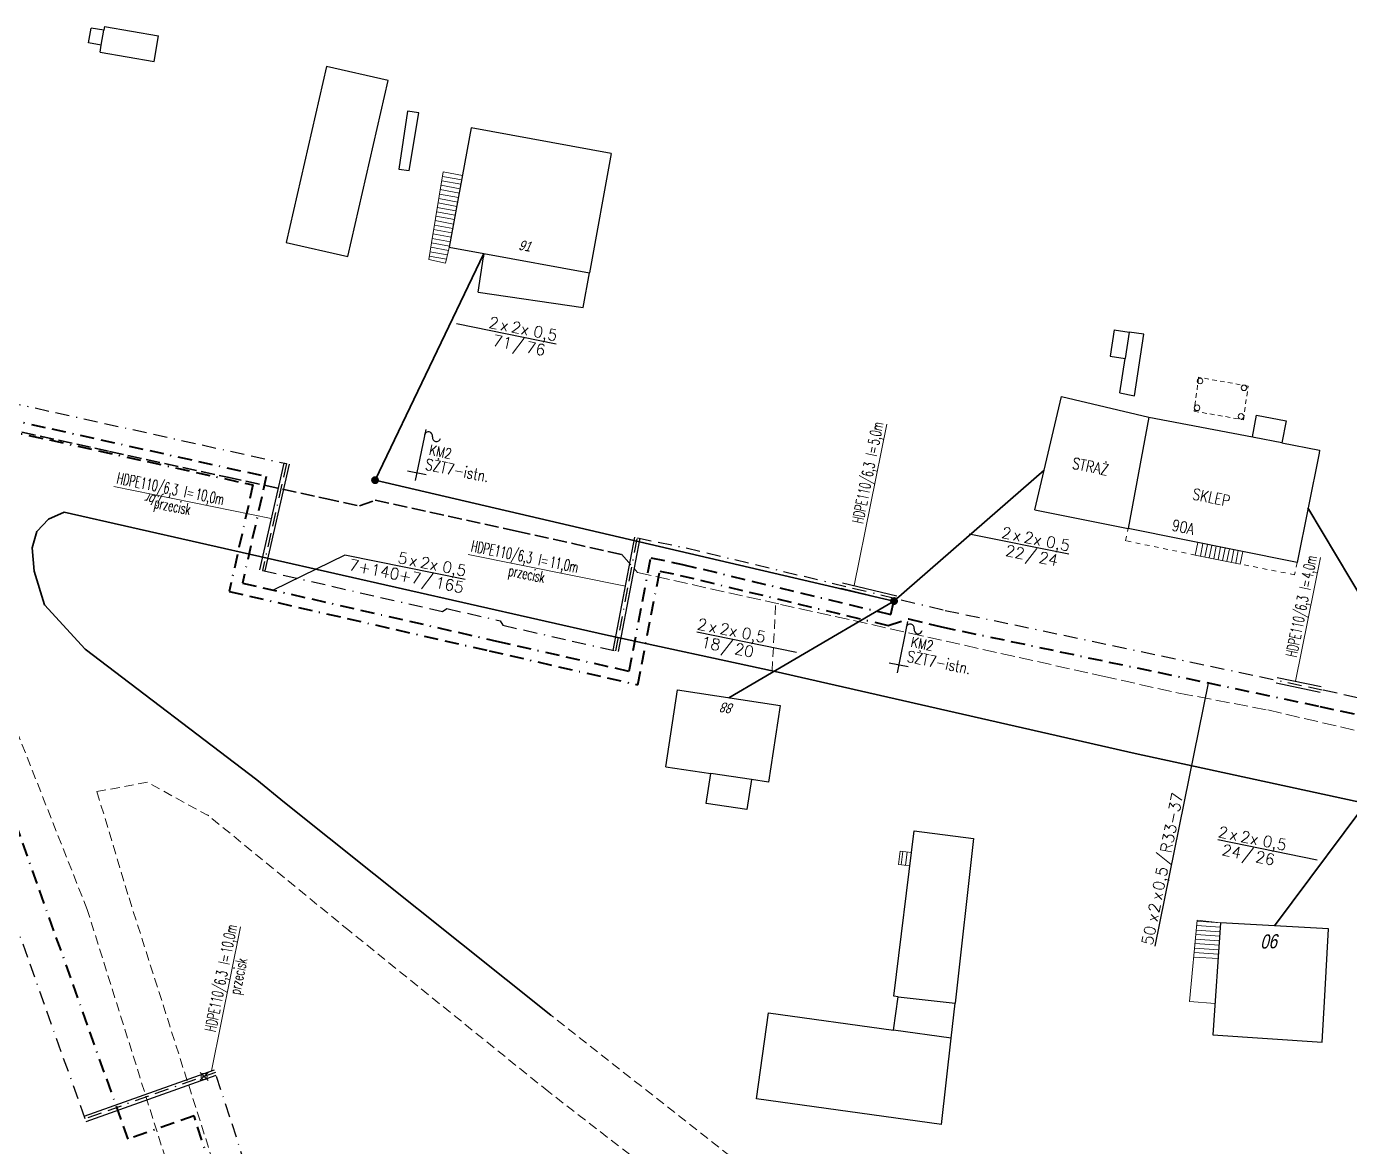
# Model space of a CAD drawing. Header units: millimetres. Extents: x 4848043 to 9699780, y 5827542 to 11659147.
# Drawn here: x 4849971 to 4850112.5, y 5827695.2 to 5827814.9 of the extents above; entities that cross this region are included whole.
import ezdxf
from ezdxf.enums import TextEntityAlignment as Align

# ---------------------------------------------------------------- set-up
doc = ezdxf.new("R2010")
doc.units = ezdxf.units.MM
doc.header["$MEASUREMENT"] = 0
for name, pattern in [('0', [0]), ('BORDER', [1.75, 0.5, -0.25, 0.5, -0.25, 0, -0.25]), ('BUW', [0.85, 0.5, -0.35]), ('BZN', [1, 0.5, -0.5]), ('KOC', [2, 1.5, -0.5]), ('KOJ', [0]), ('KOU', [1.5, 1, -0.5]), ('SCH', [0])]:
    doc.linetypes.add(name, pattern=pattern)
doc.layers.get('0').update_dxf_attribs({"lineweight": 18})
for name, color, linetype, lineweight in [('EADTD_T_0', 7, '0', 18), ('EBTOO_T_9', 7, '0', 18), ('EBTPO_L_4', 7, '0', 18), ('EBTPO_L_6', 9, '0', 18), ('EBUPO_L_6', 7, '0', 18), ('EBUPP_L_3', 6, '0', 25), ('SDROK_T_0', 250, '0', 18), ('SDRPK_L_0', 7, '0', 35), ('SDRPK_L_0_nowa_powiatówka', 7, '0', 35), ('SDRPK_L_1', 7, 'KOU', 18), ('SDRPK_L_1_nowa_powiatówka', 7, 'KOU', 18), ('TEL kable doziemne proj.', 32, 'BORDER', 30), ('TEL rury', 6, 'Continuous', 30), ('TEL rury opis', 6, 'Continuous', 20), ('TES kable doziemne proj.', 4, 'BORDER', 40), ('TES kable napow. proj.', 241, 'LIN_NAPOW_PROJ', 35), ('UTTPA_T_2', 34, '0', 18)]:
    doc.layers.add(name, color=color, linetype=linetype, lineweight=lineweight)
for name, color, linetype in [('TES opisy kabli abon.', 30, 'Continuous'), ('TES opisy kabli rozdz.', 30, 'Continuous'), ('TES rury', 6, 'Continuous')]:
    doc.layers.add(name, color=color, linetype=linetype)
doc.styles.add('ROMANS', font='simplex.shx')
doc.styles.add('SIMPLEX', font='simplex.shx', dxfattribs={"width": 0.8, "height": 1.5})
doc.styles.get("Standard").update_dxf_attribs({"font": 'txt', "width": 0.8, "oblique": 15})
doc.linetypes.add('LIN_NAPOW_LIKW', pattern='A,0.0001,[131,ltypeshp.shx,S=0.1,R=20,X=0.34023,Y=-0.12817],-0.1,[131,ltypeshp.shx,S=0.1,R=200,X=0.35977,Y=0.12817],-0.3,[135,l_napow.shx,S=0.1,R=0,X=-0.4,Y=0],-0.2,[135,l_napow.shx,S=0.1,R=180,X=0.2,Y=0],-0.2', length=0.8001)
doc.linetypes.add('LIN_NAPOW_PROJ', pattern='A,0.0001,-0.4,[136,l_napow.shx,S=0.1,R=0,X=-0.4,Y=0],-0.2,[137,l_napow.shx,S=0.1,R=0,X=-0.2,Y=0],-0.2', length=0.8001)

# ---------------------------------------------------------------- blocks, each defined once
blk = doc.blocks.new('BUJ')
at = {"color": 0}
blk.add_circle((0, 0), 0.25, dxfattribs=at)
blk = doc.blocks.new('SLS')
at = {"color": 0}
blk.add_circle((0, 0), 0.25, dxfattribs=at)
blk.add_circle((0, 0), 0.25, dxfattribs=at)
blk = doc.blocks.new('KB-RZP')
at = {"style": 'SIMPLEX'}
for s, p in [('/', (0.5, 0.39)), ('x', (-4.75, 0.25)), ('x', (-2.78, 0.25))]:
    blk.add_text(s, height=1, dxfattribs=at).set_placement(p)
for tag, p in [('POJ-KAB', (-5.16, 0.25)), ('DL-KAB', (0.19, -1.25))]:
    blk.add_attdef(tag, text='', height=1, dxfattribs=at).set_placement(p, align=Align.RIGHT)
for tag, p in [('KONS-KAB', (-3.5, 0.25)), ('SR-ZYL', (-0.85, 0.25)), ('SEP', (0.84, -1.25))]:
    blk.add_attdef(tag, text='', height=1, dxfattribs=at).set_placement(p, align=Align.CENTER)
for tag, p in [('NR-KAB', (1.5, 0.25)), ('DL-MON', (1.5, -1.25))]:
    blk.add_attdef(tag, p, '', height=1, dxfattribs=at)
at = {"style": 'SIMPLEX', "flags": 1}
blk.add_attdef('TYP-KAB', text='', height=0.5, dxfattribs=at).set_placement((-8.41, 0.25), align=Align.RIGHT)
blk.add_attdef('REJ-SZAF', (7.64, 0.25), '', height=0.5, dxfattribs=at)
blk = doc.blocks.new('KB-IWP')
at = {"style": 'SIMPLEX'}
for p in [(-1.22, 0.25), (0.64, 0.25)]:
    blk.add_text('x', height=1, dxfattribs=at).set_placement(p, align=Align.RIGHT)
for tag, p in [('POJ-KAB', (-2.13, 0.25)), ('DL-KAB', (-0.62, -1.25))]:
    blk.add_attdef(tag, text='', height=1, dxfattribs=at).set_placement(p, align=Align.RIGHT)
for tag, p in [('KONS-KAB', (-0.52, 0.25)), ('SR-ZYL', (2.12, 0.25)), ('SEP', (-0.02, -1.25))]:
    blk.add_attdef(tag, text='', height=1, dxfattribs=at).set_placement(p, align=Align.CENTER)
at = {"style": 'SIMPLEX', "flags": 1}
blk.add_attdef('TYP-KAB', text='', height=0.5, dxfattribs=at).set_placement((-6.02, 0.25), align=Align.RIGHT)
blk.add_attdef('REJ-SZAF', (6.39, 0.25), '', height=0.5, dxfattribs=at)
at = {"style": 'SIMPLEX'}
blk.add_attdef('DL-MON', (0.7, -1.25), '', height=1, dxfattribs=at)
blk = doc.blocks.new('OB')
at = {"style": 'ROMANS', "width": 0.6}
blk.add_text('l=', height=2, dxfattribs=at).set_placement((9.86, 0.18))
for tag, p in [('OB_TYP', (8.68, 0.18)), ('OB_SW', (11.54, -2.76))]:
    blk.add_attdef(tag, text='', height=2, dxfattribs=at).set_placement(p, align=Align.RIGHT)
blk.add_attdef('OB_DL', (11.91, 0.18), '', height=2, dxfattribs=at)

msp = doc.modelspace()

# ---------------------------------------------------------------- hatches: boundary and pattern name
at = {"layer": 'UTTPA_T_2', "linetype": 'LIN_NAPOW_LIKW'}
h = msp.add_hatch(color=140, dxfattribs=at)
h.paths.add_polyline_path([(4850007.88, 5827766.58, 0.215792), (4850007.91, 5827766.23), (4850008.28, 5827766.43), (4850008.5, 5827766.07, 0.170354), (4850008.67, 5827766.28, 1)])
h.paths.add_polyline_path([(4850008.28, 5827766.43), (4850007.91, 5827766.23, 0.427671), (4850008.5, 5827766.07)])
h = msp.add_hatch(color=140, dxfattribs=at)
h.paths.add_polyline_path([(4850007.98, 5827766.55, 0.215792), (4850007.99, 5827766.28), (4850008.28, 5827766.43), (4850008.45, 5827766.15, 0.170354), (4850008.58, 5827766.32, 1)])
h.paths.add_polyline_path([(4850008.28, 5827766.43), (4850007.99, 5827766.28, 0.427671), (4850008.45, 5827766.15)])
h = msp.add_hatch(color=140, dxfattribs=at)
h.paths.add_polyline_path([(4850063.37, 5827753.66, 0.215792), (4850063.39, 5827753.31), (4850063.76, 5827753.51), (4850063.98, 5827753.15, 0.170354), (4850064.16, 5827753.36, 1)])
h.paths.add_polyline_path([(4850063.76, 5827753.51), (4850063.39, 5827753.31, 0.427671), (4850063.98, 5827753.15)])
h = msp.add_hatch(color=140, dxfattribs=at)
h.paths.add_polyline_path([(4850063.46, 5827753.63, 0.215792), (4850063.48, 5827753.36), (4850063.76, 5827753.51), (4850063.93, 5827753.23, 0.170354), (4850064.07, 5827753.4, 1)])
h.paths.add_polyline_path([(4850063.76, 5827753.51), (4850063.48, 5827753.36, 0.427671), (4850063.93, 5827753.23)])

# ---------------------------------------------------------------- linework, layer by layer
at = {"layer": 'EBTPO_L_4', "linetype": 'BUW'}
for p, q in [((4850096.33, 5827777.43), (4850095.86, 5827773.8)), ((4850101.62, 5827776.49), (4850096.33, 5827777.43)), ((4850101.12, 5827772.89), (4850101.62, 5827776.49)), ((4850095.86, 5827773.8), (4850101.12, 5827772.89))]:
    msp.add_line(p, q, dxfattribs=at)
at = {"layer": 'EBTPO_L_6', "linetype": 'SCH'}
for p, q in [((4850015.56, 5827799.38), (4850014.3, 5827791.81)), ((4850015.48, 5827798.9), (4850017.54, 5827798.53)), ((4850017.63, 5827798.99), (4850015.56, 5827799.38)), ((4850017.63, 5827798.99), (4850016.24, 5827791.45)), ((4850015.24, 5827797.49), (4850017.29, 5827797.1)), ((4850015.32, 5827797.96), (4850017.37, 5827797.58)), ((4850015.4, 5827798.43), (4850017.46, 5827798.05)), ((4850015.01, 5827796.07), (4850017.02, 5827795.69)), ((4850015.09, 5827796.53), (4850017.12, 5827796.16)), ((4850015.17, 5827797.01), (4850017.2, 5827796.64)), ((4850014.77, 5827794.64), (4850016.76, 5827794.28)), ((4850014.85, 5827795.12), (4850016.85, 5827794.75)), ((4850014.93, 5827795.59), (4850016.93, 5827795.21)), ((4850014.54, 5827793.22), (4850016.5, 5827792.86)), ((4850014.62, 5827793.7), (4850016.59, 5827793.34)), ((4850014.69, 5827794.17), (4850016.68, 5827793.8)), ((4850014.3, 5827791.81), (4850014.01, 5827790)), ((4850014.3, 5827791.81), (4850016.24, 5827791.45)), ((4850016.24, 5827791.45), (4850014.3, 5827791.81)), ((4850014.38, 5827792.27), (4850016.33, 5827791.91)), ((4850014.46, 5827792.75), (4850016.41, 5827792.39)), ((4850016.24, 5827791.45), (4850015.81, 5827789.61)), ((4850014.07, 5827790.38), (4850015.91, 5827790.04)), ((4850014.15, 5827790.85), (4850016.02, 5827790.51)), ((4850014.23, 5827791.33), (4850016.14, 5827790.98)), ((4850015.81, 5827789.61), (4850014.01, 5827790)), ((4850096.23, 5827759.76), (4850095.97, 5827758.43)), ((4850101.04, 5827758.8), (4850096.23, 5827759.76)), ((4850096.53, 5827758.32), (4850096.79, 5827759.66)), ((4850097, 5827758.22), (4850097.27, 5827759.56)), ((4850097.47, 5827758.13), (4850097.74, 5827759.46)), ((4850097.94, 5827758.04), (4850098.2, 5827759.37)), ((4850098.42, 5827757.95), (4850098.68, 5827759.27)), ((4850098.88, 5827757.85), (4850099.15, 5827759.18)), ((4850099.35, 5827757.76), (4850099.62, 5827759.09)), ((4850099.83, 5827757.66), (4850100.09, 5827759)), ((4850100.3, 5827757.56), (4850100.56, 5827758.9)), ((4850100.76, 5827757.47), (4850095.97, 5827758.43)), ((4850101.04, 5827758.8), (4850100.76, 5827757.47)), ((4850095.34, 5827710.7), (4850096.19, 5827719.42)), ((4850098.67, 5827719.13), (4850096.18, 5827719.3)), ((4850096.19, 5827719.42), (4850098.67, 5827719.13)), ((4850098.58, 5827717.69), (4850096.05, 5827717.87)), ((4850098.61, 5827718.17), (4850096.09, 5827718.35)), ((4850098.64, 5827718.65), (4850096.14, 5827718.82)), ((4850098.09, 5827710.51), (4850098.67, 5827719.13)), ((4850098.51, 5827716.73), (4850095.96, 5827716.91)), ((4850098.54, 5827717.21), (4850096, 5827717.39)), ((4850098.41, 5827715.3), (4850095.81, 5827715.47)), ((4850098.45, 5827715.77), (4850095.86, 5827715.95)), ((4850098.48, 5827716.25), (4850095.9, 5827716.43)), ((4850095.34, 5827710.7), (4850098.09, 5827710.51))]:
    msp.add_line(p, q, dxfattribs=at)
at = {"layer": 'EBTPO_L_6', "linetype": '0'}
for p, q in [((4850064.23, 5827725.36), (4850064.41, 5827726.77)), ((4850065.63, 5827726.63), (4850064.41, 5827726.77)), ((4850064.69, 5827726.74), (4850064.51, 5827725.33)), ((4850065.17, 5827726.69), (4850064.99, 5827725.27)), ((4850065.46, 5827725.21), (4850065.63, 5827726.63)), ((4850065.46, 5827725.21), (4850064.23, 5827725.36))]:
    msp.add_line(p, q, dxfattribs=at)
at = {"layer": 'EBUPO_L_6', "linetype": 'BZN'}
for p, q in [((4850088.52, 5827759.96), (4850088.8, 5827761.25)), ((4850095.97, 5827758.43), (4850088.52, 5827759.96)), ((4850106.59, 5827756.32), (4850100.76, 5827757.47)), ((4850106.85, 5827757.63), (4850106.59, 5827756.32))]:
    msp.add_line(p, q, dxfattribs=at)
at = {"layer": 'EBUPP_L_3', "linetype": '0'}
for p, q in [((4849977.64, 5827813.16), (4849977.93, 5827814.75)), ((4849979.28, 5827814.53), (4849977.93, 5827814.75)), ((4849979.01, 5827812.92), (4849979.28, 5827814.53)), ((4849979.34, 5827814.92), (4849979.28, 5827814.53)), ((4849979.34, 5827814.92), (4849985.14, 5827813.93)), ((4849979.01, 5827812.92), (4849977.64, 5827813.16)), ((4849978.88, 5827812.18), (4849979.01, 5827812.92)), ((4849984.67, 5827811.19), (4849985.14, 5827813.93)), ((4849978.88, 5827812.18), (4849984.67, 5827811.19)), ((4850003.07, 5827810.64), (4849998.76, 5827791.85)), ((4850009.67, 5827809.13), (4850003.07, 5827810.64)), ((4850005.36, 5827790.33), (4850009.67, 5827809.13)), ((4850011.76, 5827805.88), (4850010.81, 5827799.68)), ((4850012.95, 5827805.68), (4850011.76, 5827805.88)), ((4850011.93, 5827799.53), (4850012.95, 5827805.68)), ((4850018.57, 5827804.08), (4850016.21, 5827791.32)), ((4850033.52, 5827801.34), (4850018.57, 5827804.08)), ((4850033.52, 5827801.34), (4850031.19, 5827788.58)), ((4850010.81, 5827799.68), (4850011.93, 5827799.53)), ((4849998.76, 5827791.85), (4850005.36, 5827790.33)), ((4850016.21, 5827791.32), (4850019.92, 5827790.64)), ((4850019.31, 5827786.53), (4850019.87, 5827790.3)), ((4850019.92, 5827790.64), (4850019.87, 5827790.3)), ((4850019.92, 5827790.64), (4850031.19, 5827788.58)), ((4850030.51, 5827784.87), (4850031.19, 5827788.58)), ((4850019.31, 5827786.53), (4850030.51, 5827784.87)), ((4850087.31, 5827782.5), (4850086.88, 5827779.67)), ((4850087.31, 5827782.5), (4850088.91, 5827782.25)), ((4850088.91, 5827782.25), (4850088.48, 5827779.44)), ((4850090.48, 5827782.02), (4850088.91, 5827782.25)), ((4850089.49, 5827775.46), (4850090.48, 5827782.02)), ((4850086.88, 5827779.67), (4850088.48, 5827779.44)), ((4850087.92, 5827775.76), (4850088.48, 5827779.44)), ((4850078.82, 5827763.25), (4850081.66, 5827775.37)), ((4850081.66, 5827775.37), (4850091.02, 5827773.18)), ((4850087.92, 5827775.76), (4850089.49, 5827775.46)), ((4850091.02, 5827773.18), (4850088.8, 5827761.25)), ((4850091.02, 5827773.18), (4850102.1, 5827771.06)), ((4850102.1, 5827771.06), (4850102.53, 5827773.37)), ((4850102.53, 5827773.37), (4850105.68, 5827772.77)), ((4850105.68, 5827772.77), (4850105.24, 5827770.44)), ((4850102.25, 5827771.01), (4850102.1, 5827771.06)), ((4850105.24, 5827770.44), (4850102.25, 5827771.01)), ((4850105.24, 5827770.44), (4850109.26, 5827769.65)), ((4850109.2, 5827769.31), (4850106.85, 5827757.63)), ((4850109.26, 5827769.65), (4850109.2, 5827769.31)), ((4850078.82, 5827763.25), (4850088.8, 5827761.25)), ((4850106.5, 5827757.71), (4850088.8, 5827761.25)), ((4850106.85, 5827757.63), (4850106.5, 5827757.71)), ((4850039.36, 5827735.81), (4850040.6, 5827744.01)), ((4850040.6, 5827744.01), (4850051.58, 5827742.35)), ((4850051.58, 5827742.35), (4850050.35, 5827734.15)), ((4850039.36, 5827735.81), (4850044.17, 5827735.08)), ((4850043.68, 5827731.88), (4850044.17, 5827735.08)), ((4850048.51, 5827734.43), (4850044.17, 5827735.08)), ((4850048.51, 5827734.43), (4850048.04, 5827731.22)), ((4850050.35, 5827734.15), (4850048.51, 5827734.43)), ((4850048.04, 5827731.22), (4850043.68, 5827731.88)), ((4850063.75, 5827711.28), (4850065.93, 5827728.95)), ((4850065.93, 5827728.95), (4850072.26, 5827728.14)), ((4850072.26, 5827728.14), (4850070.29, 5827710.52)), ((4850098.67, 5827719.13), (4850097.86, 5827707.16)), ((4850110.22, 5827718.49), (4850098.67, 5827719.13)), ((4850109.82, 5827711.31), (4850110.22, 5827718.49)), ((4850063.71, 5827707.65), (4850064.21, 5827711.21)), ((4850064.21, 5827711.21), (4850063.75, 5827711.28)), ((4850064.21, 5827711.21), (4850070.29, 5827710.52)), ((4850109.54, 5827706.37), (4850109.82, 5827711.31)), ((4850049.07, 5827700.32), (4850050.35, 5827709.51)), ((4850050.35, 5827709.51), (4850063.71, 5827707.65)), ((4850069.86, 5827706.8), (4850070.29, 5827710.52)), ((4850069.86, 5827706.8), (4850063.71, 5827707.65)), ((4850068.84, 5827697.58), (4850069.86, 5827706.8)), ((4850097.86, 5827707.16), (4850109.54, 5827706.37)), ((4850068.84, 5827697.58), (4850049.07, 5827700.32))]:
    msp.add_line(p, q, dxfattribs=at)
at = {"layer": 'SDRPK_L_0', "linetype": 'KOC'}
for p, q in [((4849964.65, 5827772.83), (4849979.9, 5827769.51)), ((4849979.9, 5827769.51), (4849992.51, 5827766.75)), ((4849992.51, 5827766.75), (4850002.95, 5827764.48)), ((4850002.95, 5827764.48), (4850006.62, 5827763.68)), ((4850006.62, 5827763.68), (4850008.29, 5827764.3)), ((4850008.29, 5827764.3), (4850023.41, 5827760.97)), ((4850023.41, 5827760.97), (4850034.65, 5827758.5))]:
    msp.add_line(p, q, dxfattribs=at)
at = {"layer": 'SDRPK_L_0', "linetype": 'KOJ'}
for p, q in [((4850051.04, 5827745.97), (4850032.9, 5827749.89)), ((4850089.55, 5827737.23), (4850051.04, 5827745.97)), ((4850115.21, 5827731.65), (4850089.55, 5827737.23)), ((4849998.59, 5827731.98), (4849995.62, 5827734.42)), ((4850027.07, 5827709.24), (4849998.59, 5827731.98))]:
    msp.add_line(p, q, dxfattribs=at)
at = {"layer": 'SDRPK_L_0_nowa_powiatówka', "linetype": '0'}
for p, q in [((4849972.1, 5827760.96), (4849973.36, 5827762.27)), ((4849975.05, 5827763.03), (4849973.36, 5827762.27)), ((4849975.05, 5827763.03), (4850032.9, 5827749.89)), ((4849971.62, 5827759.2), (4849972.1, 5827760.96)), ((4849971.82, 5827756.71), (4849971.62, 5827759.2)), ((4849972.95, 5827753.11), (4849971.82, 5827756.71)), ((4849977.29, 5827748.36), (4849972.95, 5827753.11)), ((4849995.62, 5827734.42), (4849977.29, 5827748.36))]:
    msp.add_line(p, q, dxfattribs=at)
at = {"layer": 'SDRPK_L_1', "linetype": 'KOC'}
for p, q in [((4850034.65, 5827758.5), (4850036.33, 5827756.57)), ((4850036.33, 5827756.57), (4850051.63, 5827753.16)), ((4850051.63, 5827753.16), (4850065.44, 5827750.09)), ((4850065.44, 5827750.09), (4850086.1, 5827745.48)), ((4850086.1, 5827745.48), (4850094.23, 5827743.67)), ((4850094.23, 5827743.67), (4850103.72, 5827741.87)), ((4850103.72, 5827741.87), (4850117.12, 5827738.75))]:
    msp.add_line(p, q, dxfattribs=at)
at = {"layer": 'SDRPK_L_1', "linetype": 'KOU'}
for p, q in [((4850050.73, 5827746.04), (4850051.12, 5827753.27)), ((4850005.55, 5827718.25), (4849990.38, 5827730.65)), ((4850026.84, 5827701.06), (4850005.55, 5827718.25)), ((4850063.93, 5827680.33), (4850027.07, 5827709.24)), ((4850041.44, 5827689.77), (4850026.84, 5827701.06))]:
    msp.add_line(p, q, dxfattribs=at)
at = {"layer": 'SDRPK_L_1_nowa_powiatówka', "linetype": 'KOU'}
for p, q in [((4849977.5, 5827720.55), (4849969.35, 5827741.18)), ((4849983.93, 5827734.15), (4849978.54, 5827733.15)), ((4849990.5, 5827730.55), (4849983.93, 5827734.15)), ((4849978.54, 5827733.15), (4849981.97, 5827721.78)), ((4849981.97, 5827721.78), (4849993.46, 5827685.75)), ((4849988.57, 5827685.34), (4849977.5, 5827720.55))]:
    msp.add_line(p, q, dxfattribs=at)
at = {"layer": 'TEL kable doziemne proj.', "ltscale": 3}
for p, q in [((4849961.48, 5827776.46), (4849998.8, 5827768.2)), ((4849998.8, 5827768.2), (4849996.25, 5827756.79)), ((4850034.02, 5827748.18), (4850036.33, 5827760.27)), ((4850036.33, 5827760.27), (4850041.55, 5827759.19)), ((4850041.55, 5827759.19), (4850069.23, 5827752.52)), ((4849996.25, 5827756.79), (4850015.48, 5827752.4)), ((4850015.48, 5827752.4), (4850015.96, 5827752.7)), ((4850015.96, 5827752.7), (4850021.65, 5827751.41)), ((4850069.23, 5827752.52), (4850109.66, 5827744.01)), ((4850021.65, 5827751.41), (4850021.95, 5827750.93)), ((4850021.95, 5827750.93), (4850034.02, 5827748.18)), ((4850109.66, 5827744.01), (4850135.11, 5827738.45)), ((4849990.43, 5827703.12), (4849989.57, 5827702.29)), ((4849990.42, 5827702.27), (4849989.59, 5827703.14))]:
    msp.add_line(p, q, dxfattribs=at)
msp.add_lwpolyline([(4849996.75, 5827686.02), (4849991.2, 5827703.13), (4849977.28, 5827698.18), (4849959.76, 5827747.38), (4849942.77, 5827761.31), (4849939.87, 5827763.11), (4849937.7, 5827765.36), (4849934.97, 5827767.22), (4849938.64, 5827783.46)], dxfattribs=at)
at = {"layer": 'TEL rury'}
for p, q in [((4849998.51, 5827768.26), (4849995.91, 5827756.86)), ((4849999.1, 5827768.13), (4849996.5, 5827756.73)), ((4850033.72, 5827748.23), (4850036.04, 5827760.33)), ((4850034.31, 5827748.12), (4850036.63, 5827760.22)), ((4850058.11, 5827754.89), (4850063.94, 5827753.48)), ((4850058.25, 5827755.47), (4850064.08, 5827754.06)), ((4850104.61, 5827744.77), (4850109.31, 5827743.78)), ((4850104.74, 5827745.36), (4850109.43, 5827744.37)), ((4849977.18, 5827698.46), (4849991.1, 5827703.41)), ((4849977.38, 5827697.89), (4849991.3, 5827702.85))]:
    msp.add_line(p, q, dxfattribs=at)
at = {"layer": 'TEL rury opis'}
for p, q in [((4850059.5, 5827755.17), (4850063, 5827772.42)), ((4849980.35, 5827765.75), (4849997.16, 5827762.34)), ((4850018.22, 5827758.5), (4850035.04, 5827755.09)), ((4850106.67, 5827744.95), (4850109.35, 5827758.15)), ((4849990.78, 5827703.3), (4849993.9, 5827718.68))]:
    msp.add_line(p, q, dxfattribs=at)
at = {"layer": 'TES kable doziemne proj.', "ltscale": 3}
for p, q in [((4850036.38, 5827744.56), (4850038.71, 5827756.72)), ((4850038.71, 5827756.72), (4850040.89, 5827756.26)), ((4850040.89, 5827756.26), (4850063.13, 5827750.9)), ((4850063.13, 5827750.9), (4850065.31, 5827751.61)), ((4850065.31, 5827751.61), (4850068.83, 5827750.76)), ((4850068.83, 5827750.76), (4850109.28, 5827742.26)), ((4850020.48, 5827748.19), (4850036.38, 5827744.56)), ((4850109.28, 5827742.26), (4850134.7, 5827736.7))]:
    msp.add_line(p, q, dxfattribs=at)
for points in [[(4849928.42, 5827787.11), (4849931.59, 5827781.37), (4849934.82, 5827780.38), (4849949.03, 5827775.18), (4849952.13, 5827775.68), (4849958.33, 5827774.1), (4849960.83, 5827773.53), (4849995.22, 5827765.92), (4849992.67, 5827754.53), (4850020.48, 5827748.19)], [(4849993.07, 5827685.71), (4849988.92, 5827698.5), (4849981.88, 5827695.99), (4849962.82, 5827749.53), (4849944.87, 5827764.25), (4849942.15, 5827765.93), (4849940.03, 5827768.13), (4849939.02, 5827768.82), (4849940.85, 5827776.9), (4849934.43, 5827779.25), (4849927.54, 5827781.36), (4849926.1, 5827782.45), (4849921.87, 5827783.48)], [(4849930.76, 5827782.88), (4849935.2, 5827781.52), (4849946.98, 5827777.21), (4849949.42, 5827776.46), (4849952.18, 5827776.9), (4849958.61, 5827775.26), (4849961.09, 5827774.71), (4849996.65, 5827766.83), (4849994.1, 5827755.43), (4850021.27, 5827749.24)], [(4850021.27, 5827749.24), (4850035.44, 5827746.01), (4850037.76, 5827758.14), (4850041.16, 5827757.43), (4850063.41, 5827752.07), (4850063.76, 5827753.51)]]:
    msp.add_lwpolyline(points, dxfattribs=at)
at = {"layer": 'TES kable napow. proj.', "ltscale": 3}
for p, q in [((4850008.28, 5827766.43), (4850019.92, 5827790.64)), ((4850063.76, 5827753.51), (4850079.82, 5827767.51)), ((4850008.28, 5827766.43), (4850063.76, 5827753.51)), ((4850121.2, 5827741.3), (4850108.02, 5827763.47)), ((4850063.76, 5827753.51), (4850046.09, 5827743.18)), ((4850121.2, 5827741.3), (4850104.45, 5827718.81))]:
    msp.add_line(p, q, dxfattribs=at)
at = {"layer": 'TES opisy kabli rozdz.'}
for p, q in [((4850027.64, 5827780.97), (4850016.99, 5827783.14)), ((4850082.45, 5827758.51), (4850071.79, 5827760.67)), ((4850005.06, 5827758.43), (4849997.38, 5827754.68)), ((4850017.9, 5827755.83), (4850005.06, 5827758.43)), ((4850053.35, 5827748.03), (4850042.69, 5827750.2)), ((4850091.69, 5827716.64), (4850097.39, 5827744.75)), ((4850109.01, 5827725.83), (4850098.38, 5827727.99))]:
    msp.add_line(p, q, dxfattribs=at)
at = {"layer": 'TES rury', "linetype": 'Continuous'}
for p, q in [((4850013.69, 5827771.85), (4850012.58, 5827766.38)), ((4850013.75, 5827767), (4850011.74, 5827767.41)), ((4850065.2, 5827751.32), (4850064.09, 5827745.85)), ((4850065.26, 5827746.47), (4850063.25, 5827746.88))]:
    msp.add_line(p, q, dxfattribs=at)
for centre, start, end in [((4850013.99, 5827771.16), 348.5339, 168.5339), ((4850014.84, 5827770.98), 168.5339, 348.5339), ((4850065.5, 5827750.63), 348.5339, 168.5339), ((4850066.35, 5827750.45), 168.5339, 348.5339)]:
    msp.add_arc(centre, 0.433, start, end, dxfattribs=at)

# ---------------------------------------------------------------- block references
at = {"layer": 'EBTOO_T_9', "xscale": 1.2, "yscale": 1.2, "zscale": 1.2, "rotation": 88.97723720235952}
for p in [(4850096.48, 5827777.03), (4850101.18, 5827776.3), (4850096.16, 5827774.17), (4850100.86, 5827773.25)]:
    msp.add_blockref('BUJ', p, dxfattribs=at)
at = {"layer": 'TEL rury opis', "xscale": 0.6, "yscale": 0.6, "zscale": 0.6}
for p, rotation, values in [((4850060.83, 5827763.09), 78.5338841270619, {'OB_TYP': 'HDPE110/6,3', 'OB_DL': '5,0m'}), ((4849981.97, 5827765.7), 348.5338841266187, {'OB_TYP': 'HDPE110/6,3', 'OB_DL': '10,0m', 'OB_SW': 'przecisk'}), ((4850019.84, 5827758.45), 348.5338841266187, {'OB_TYP': 'HDPE110/6,3', 'OB_DL': '11,0m', 'OB_SW': 'przecisk'}), ((4850107.18, 5827748.81), 78.5338841270619, {'OB_TYP': 'HDPE110/6,3', 'OB_DL': '4,0m'}), ((4849991.61, 5827708.76), 78.53388412802713, {'OB_TYP': 'HDPE110/6,3', 'OB_DL': '10,0m', 'OB_SW': 'przecisk'})]:
    msp.add_blockref('OB', p, dxfattribs=dict(at, rotation=rotation)).add_auto_attribs(values)
at = {"layer": 'TES opisy kabli abon.', "linetype": 'Continuous'}
for p, xscale, yscale, zscale, rotation, values in [((4850023.82, 5827781.75), 1.199999999727946, 1.199999999727946, 1.199999999727946, 348.5338841265313, {'POJ-KAB': '2', 'KONS-KAB': '2', 'DL-KAB': '71', 'DL-MON': '76', 'SR-ZYL': '0,5', 'SEP': '/'}), ((4850078.63, 5827759.28), 1.199999999727946, 1.199999999727946, 1.199999999727946, 348.5338841265313, {'POJ-KAB': '2', 'KONS-KAB': '2', 'DL-KAB': '22', 'DL-MON': '24', 'SR-ZYL': '0,5', 'SEP': '/'}), ((4850014.09, 5827756.6), 1.19999999961797, 1.19999999961797, 1.19999999961797, 348.5338841358439, {'POJ-KAB': '5', 'KONS-KAB': '2', 'DL-KAB': '7+140+7', 'DL-MON': '165', 'SR-ZYL': '0,5', 'SEP': '/'}), ((4850046.1, 5827749.51), 1.199999999727946, 1.199999999727946, 1.199999999727946, 348.5338841265313, {'POJ-KAB': '2', 'KONS-KAB': '2', 'DL-KAB': '18', 'DL-MON': '20', 'SR-ZYL': '0,5', 'SEP': '/'}), ((4850101.79, 5827727.29), 1.199999999727946, 1.199999999727946, 1.199999999727946, 348.5338841265313, {'POJ-KAB': '2', 'KONS-KAB': '2', 'DL-KAB': '24', 'DL-MON': '26', 'SR-ZYL': '0,5', 'SEP': '/'})]:
    msp.add_blockref('KB-IWP', p, dxfattribs=dict(at, xscale=xscale, yscale=yscale, zscale=zscale, rotation=rotation)).add_auto_attribs(values)
at = {"layer": 'TES opisy kabli rozdz.'}
ref = msp.add_blockref('KB-RZP', (4850093.32, 5827724.67), dxfattribs=dict(at, xscale=1.199999999930151, yscale=1.199999999930151, zscale=1.199999999930151, rotation=78.53388411825486))
ref.add_attrib('POJ-KAB', '50', dxfattribs={"layer": '0', "height": 1.2, "rotation": 78.5339, "style": 'SIMPLEX'}).set_placement((4850091.8, 5827718.67), align=Align.RIGHT)
ref.add_attrib('KONS-KAB', '2', dxfattribs={"layer": '0', "height": 1.2, "rotation": 78.5339, "style": 'SIMPLEX'}).set_placement((4850092.19, 5827720.62), align=Align.CENTER)
ref.add_attrib('SR-ZYL', '0,5', dxfattribs={"layer": '0', "height": 1.2, "rotation": 78.5339, "style": 'SIMPLEX'}).set_placement((4850092.82, 5827723.73), align=Align.CENTER)
ref.add_attrib('NR-KAB', 'R33-37', (4850093.38, 5827726.5), dxfattribs={"layer": '0', "height": 1.2, "rotation": 78.5339, "style": 'SIMPLEX'})
at = {"layer": 'UTTPA_T_2', "xscale": 1.32, "yscale": 1.32, "zscale": 1.2}
for p, rotation in [((4850008.28, 5827766.43), 287.1445998068563), ((4850008.28, 5827766.43), 88.97723720235952), ((4850063.76, 5827753.51), 287.1445998068563), ((4850063.76, 5827753.51), 88.97723720235952), ((4850063.76, 5827753.51), 88.97723720235952), ((4849990, 5827702.7), 88.97723720235952)]:
    msp.add_blockref('SLS', p, dxfattribs=dict(at, rotation=rotation))

# ---------------------------------------------------------------- texts
at = {"layer": 'EADTD_T_0', "attachment_point": 8, "line_spacing_factor": 0.82}
for s, insert, char_height, rotation in [('91', (4850024.19, 5827790.94), 1.08, 349.6325), ('88', (4850046.08, 5827742.62), 1.08, 171.4033), ('90', (4850104.18, 5827717.92), 1.5, 181.4325)]:
    msp.add_mtext(s, dxfattribs=dict(at, insert=insert, char_height=char_height, rotation=rotation))
at = {"layer": 'SDROK_T_0', "insert": (4849984.68, 5827764.48), "char_height": 1.08, "attachment_point": 5, "rotation": 167.697, "line_spacing_factor": 0.82}
msp.add_mtext('j.br', dxfattribs=at)
at = {"layer": 'TES rury', "linetype": 'Continuous', "style": 'ROMANS', "width": 0.8}
for s, height, p in [('KM2', 1.08, (4850013.99, 5827769.17)), ('SŻT7-istn.', 1.2, (4850013.56, 5827767.58)), ('KM2', 1.08, (4850065.5, 5827748.64)), ('SŻT7-istn.', 1.2, (4850065.07, 5827747.05))]:
    msp.add_text(s, height=height, rotation=348.5339, dxfattribs=at).set_placement(p)
at = {"layer": 'TES rury', "color": 0, "linetype": 'Continuous', "style": 'ROMANS', "width": 0.8}
for s, p in [('STRAŻ', (4850082.73, 5827767.69)), ('SKLEP', (4850095.6, 5827764.4)), ('90A', (4850093.39, 5827761.07))]:
    msp.add_text(s, height=1.2, rotation=348.5339, dxfattribs=at).set_placement(p)

doc.saveas('drawing.dxf')
